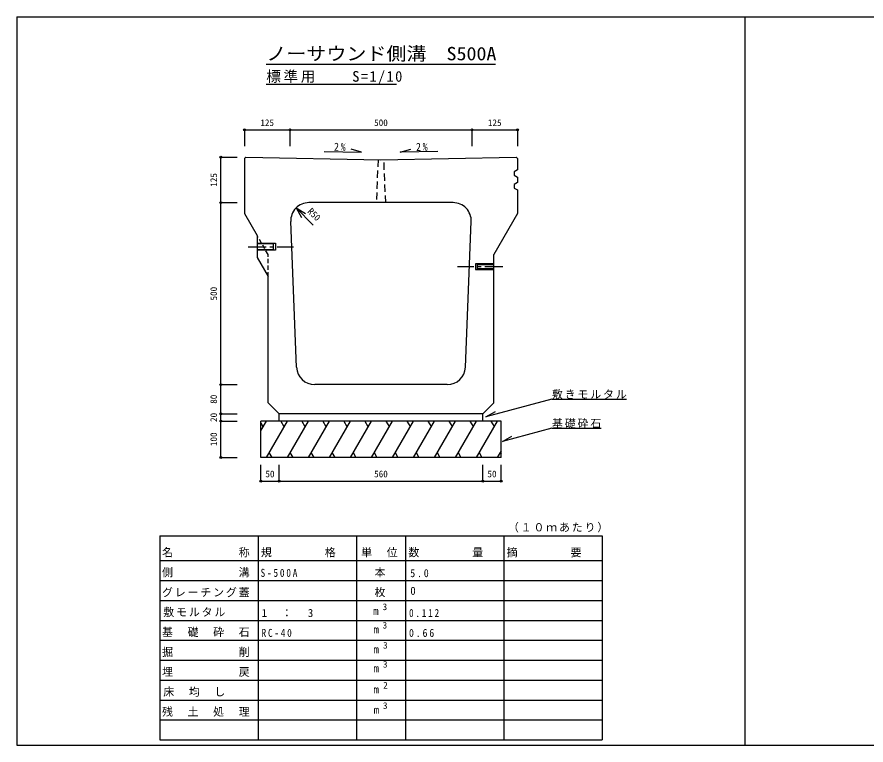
# Model space of a CAD drawing. Units: millimetres at full size, sheet at 1:10. Extents: x -3919 to 2081, y 780 to 2780.
# Drawn here: x -3919 to -1587, y 780 to 2780 of the extents above; entities that cross this region are included whole.
import ezdxf
from ezdxf.enums import TextEntityAlignment as Align

# ---------------------------------------------------------------- set-up
doc = ezdxf.new("R2010")
doc.units = ezdxf.units.MM
doc.header["$LTSCALE"] = 10
doc.header["$PDMODE"] = 32
doc.header["$PDSIZE"] = 5
for name, pattern in [('CHAIN1', [8, 5, -1, 1, -1]), ('DASHED1', [1.8, 1.2, -0.6]), ('DASHED2', [3, 2, -1])]:
    doc.linetypes.add(name, pattern=pattern)
doc.layers.add('0-0_通り芯', color=7, linetype='Continuous')
doc.styles.add('ＭＳ ゴシック', font='')
doc.styles.get('ＭＳ ゴシック').set_extended_font_data('MS Gothic')

msp = doc.modelspace()

# ---------------------------------------------------------------- linework, layer by layer
at = {"layer": '0-0_通り芯', "color": 2}
for p, q in [((-1919.37, 2779.53), (-1919.37, 779.53)), ((-1919.37, 779.53), (80.63, 779.53))]:
    msp.add_line(p, q, dxfattribs=at)
at = {"layer": '0-0_通り芯'}
for p, q in [((-3234.37, 2649.53), (-2604.37, 2649.53)), ((-3234.37, 2594.53), (-2876.87, 2594.53)), ((-2866.29, 2408.48), (-2837.45, 2416.75)), ((-2763.4, 2410.3), (-2866.29, 2408.48)), ((-3259.37, 2158.55), (-3209.37, 2158.55)), ((-3214.37, 2156.55), (-3259.37, 2156.55)), ((-3214.37, 2140.55), (-3214.37, 2156.55)), ((-3209.37, 2158.55), (-3209.37, 2138.55)), ((-3259.37, 2140.55), (-3214.37, 2140.55)), ((-3209.37, 2138.55), (-3259.37, 2138.55)), ((-2659.37, 2101.55), (-2659.37, 2085.55)), ((-2609.37, 2101.55), (-2659.37, 2101.55)), ((-2654.37, 2099.55), (-2609.37, 2099.55)), ((-2654.37, 2087.55), (-2654.37, 2099.55)), ((-2659.37, 2085.55), (-2609.37, 2085.55)), ((-2609.37, 2087.55), (-2654.37, 2087.55)), ((-2449.59, 1729.31), (-2244.59, 1729.31)), ((-3199.37, 1669.53), (-3199.37, 1689.53)), ((-2639.37, 1669.53), (-2639.37, 1689.53)), ((-3235.1, 1669.53), (-3249.37, 1644.82)), ((-3249.37, 1569.53), (-3249.37, 1669.53)), ((-3249.37, 1664.27), (-3243.75, 1654.55)), ((-3177.37, 1669.53), (-3235.1, 1569.53)), ((-3194.37, 1669.01), (-3186.02, 1654.55)), ((-3119.63, 1669.53), (-3177.37, 1569.53)), ((-3136.93, 1669.53), (-3128.28, 1654.55)), ((-3061.89, 1669.53), (-3119.63, 1569.53)), ((-3079.2, 1669.53), (-3070.55, 1654.55)), ((-3004.16, 1669.53), (-3061.89, 1569.53)), ((-3021.46, 1669.53), (-3012.81, 1654.55)), ((-2946.42, 1669.53), (-3004.16, 1569.53)), ((-2963.73, 1669.53), (-2955.08, 1654.55)), ((-2888.69, 1669.53), (-2946.42, 1569.53)), ((-2905.99, 1669.53), (-2897.34, 1654.55)), ((-2830.95, 1669.53), (-2888.69, 1569.53)), ((-2848.26, 1669.53), (-2839.61, 1654.55)), ((-2773.22, 1669.53), (-2830.95, 1569.53)), ((-2790.52, 1669.53), (-2781.87, 1654.55)), ((-2715.48, 1669.53), (-2773.22, 1569.53)), ((-2732.79, 1669.53), (-2724.14, 1654.55)), ((-2657.75, 1669.53), (-2715.48, 1569.53)), ((-2675.05, 1669.53), (-2666.4, 1654.55)), ((-2600.01, 1669.53), (-2657.75, 1569.53)), ((-2617.32, 1669.53), (-2608.67, 1654.55)), ((-2449.59, 1649.51), (-2585.48, 1613.1)), ((-2449.59, 1649.51), (-2314.59, 1649.51)), ((-2585.48, 1613.1), (-2559.5, 1628.1)), ((-2589.37, 1587.97), (-2600.01, 1569.53)), ((-2589.37, 1569.53), (-3249.37, 1569.53)), ((-3227.18, 1583.25), (-3219.26, 1569.53)), ((-3169.44, 1583.25), (-3161.52, 1569.53)), ((-3111.71, 1583.25), (-3103.79, 1569.53)), ((-3053.97, 1583.25), (-3046.05, 1569.53)), ((-2996.24, 1583.25), (-2988.32, 1569.53)), ((-2938.5, 1583.25), (-2930.58, 1569.53)), ((-2880.77, 1583.25), (-2872.85, 1569.53)), ((-2823.03, 1583.25), (-2815.11, 1569.53)), ((-2765.3, 1583.25), (-2757.38, 1569.53)), ((-2707.56, 1583.25), (-2699.64, 1569.53)), ((-2649.83, 1583.25), (-2641.91, 1569.53)), ((-2592.09, 1583.25), (-2589.37, 1578.53)), ((-3526.87, 1354.53), (-2311.87, 1354.53)), ((-3526.87, 1354.53), (-3526.87, 1231.41)), ((-3256.87, 1354.53), (-3256.87, 1231.41)), ((-2986.87, 1354.53), (-2986.87, 1231.41)), ((-2851.87, 1354.53), (-2851.87, 1231.41)), ((-2581.87, 1354.53), (-2581.87, 1231.41)), ((-2311.87, 1354.53), (-2311.87, 1231.41)), ((-3526.87, 1286.13), (-2311.87, 1286.13)), ((-3526.87, 1231.41), (-2311.87, 1231.41)), ((-3526.87, 1231.41), (-3526.87, 793.65)), ((-3256.87, 1231.41), (-3256.87, 793.65)), ((-2986.87, 1231.41), (-2986.87, 793.65)), ((-2851.87, 1231.41), (-2851.87, 793.65)), ((-2581.87, 1231.41), (-2581.87, 793.65)), ((-2311.87, 1231.41), (-2311.87, 793.65)), ((-3526.87, 1176.69), (-2311.87, 1176.69)), ((-3526.87, 1121.97), (-2311.87, 1121.97)), ((-3526.87, 1067.25), (-2311.87, 1067.25)), ((-3526.87, 1012.53), (-2311.87, 1012.53)), ((-3526.87, 957.81), (-2311.87, 957.81)), ((-3526.87, 903.09), (-2311.87, 903.09)), ((-3526.87, 848.37), (-2311.87, 848.37)), ((-3526.87, 793.65), (-2311.87, 793.65)), ((-3441.37, 793.65), (-2532.37, 793.65))]:
    msp.add_line(p, q, dxfattribs=at)
at = {"layer": '0-0_通り芯', "color": 4}
for p, q in [((-3294.37, 2469.53), (-3169.37, 2469.53)), ((-3294.37, 2469.53), (-3294.37, 2424.53)), ((-3169.37, 2469.53), (-3169.37, 2424.53)), ((-3169.37, 2469.53), (-2669.37, 2469.53)), ((-2669.37, 2469.53), (-2669.37, 2424.53)), ((-2669.37, 2469.53), (-2544.37, 2469.53)), ((-2544.37, 2469.53), (-2544.37, 2424.53)), ((-3359.37, 2269.53), (-3359.37, 2394.53)), ((-3359.37, 2394.53), (-3314.37, 2394.53)), ((-3359.37, 1769.53), (-3359.37, 2269.53)), ((-3359.37, 2269.53), (-3314.37, 2269.53)), ((-3105.68, 2207.88), (-3152.68, 2254.89)), ((-3152.68, 2254.89), (-3137.68, 2228.91)), ((-3152.68, 2254.89), (-3126.7, 2239.89)), ((-3359.37, 1689.53), (-3359.37, 1769.53)), ((-3359.37, 1769.53), (-3314.37, 1769.53)), ((-3359.37, 1669.53), (-3359.37, 1689.53)), ((-3359.37, 1689.53), (-3314.37, 1689.53)), ((-3359.37, 1569.53), (-3359.37, 1669.53)), ((-3359.37, 1669.53), (-3314.37, 1669.53)), ((-3359.37, 1569.53), (-3314.37, 1569.53)), ((-3249.37, 1504.53), (-3249.37, 1549.53)), ((-3199.37, 1504.53), (-3199.37, 1549.53)), ((-2639.37, 1504.53), (-2639.37, 1549.53)), ((-2589.37, 1504.53), (-2589.37, 1549.53)), ((-3249.37, 1504.53), (-3199.37, 1504.53)), ((-3199.37, 1504.53), (-2639.37, 1504.53)), ((-2639.37, 1504.53), (-2589.37, 1504.53))]:
    msp.add_line(p, q, dxfattribs=at)
at = {"layer": '0-0_通り芯', "color": 3}
for p, q in [((-3290.37, 2394.53), (-2919.37, 2387.53)), ((-2919.37, 2387.53), (-2548.37, 2394.53)), ((-2544.37, 2390.53), (-2548.37, 2394.53)), ((-2544.37, 2390.53), (-2548.37, 2394.53)), ((-2544.37, 2390.53), (-2544.37, 2359.53)), ((-2721.41, 2269.53), (-3117.33, 2269.53)), ((-3294.37, 2239.53), (-3259.37, 2178.91)), ((-2544.37, 2239.53), (-2609.37, 2126.95)), ((-3151.29, 1817.53), (-3167.29, 2217.53)), ((-2687.45, 1817.53), (-2671.45, 2217.53)), ((-3259.37, 2178.91), (-3259.37, 2118.91)), ((-3259.37, 2118.91), (-3229.37, 2066.95)), ((-3229.37, 1719.53), (-3229.37, 2066.95)), ((-2737.41, 1769.53), (-3101.33, 1769.53)), ((-3229.37, 1719.53), (-3199.37, 1689.53)), ((-2639.37, 1689.53), (-3199.37, 1689.53))]:
    msp.add_line(p, q, dxfattribs=at)
at = {"layer": '0-0_通り芯', "color": 3, "linetype": 'DASHED2'}
for p, q in [((-2927.37, 2387.68), (-2932.37, 2269.53)), ((-2906.37, 2269.53), (-2911.37, 2387.68))]:
    msp.add_line(p, q, dxfattribs=at)
at = {"layer": '0-0_通り芯', "linetype": 'CHAIN1'}
for p, q in [((-3284.37, 2148.55), (-3159.37, 2148.55)), ((-2584.37, 2093.55), (-2709.37, 2093.55))]:
    msp.add_line(p, q, dxfattribs=at)
at = {"layer": '0-0_通り芯', "color": 2}
for points in [[(-3919.37, 2779.53), (2080.63, 2779.53), (2080.63, 779.53)], [(-3919.37, 2779.53), (-3919.37, 779.53), (-1919.37, 779.53)]]:
    msp.add_lwpolyline(points, dxfattribs=at)
at = {"layer": '0-0_通り芯'}
for points in [[(-3075.34, 2410.3), (-2972.45, 2408.48), (-3001.28, 2416.75)], [(-2449.59, 1729.31), (-2631.1, 1680.68), (-2605.12, 1695.68)], [(-2589.37, 1569.53), (-2589.37, 1669.53), (-3249.37, 1669.53)]]:
    msp.add_lwpolyline(points, dxfattribs=at)
at = {"layer": '0-0_通り芯', "color": 3}
for points in [[(-3290.37, 2394.53), (-3294.37, 2390.53), (-3294.37, 2239.53)], [(-2544.37, 2359.53), (-2553.37, 2354.53), (-2553.37, 2344.53), (-2544.37, 2339.53), (-2544.37, 2324.53), (-2553.37, 2319.53), (-2553.37, 2309.53), (-2544.37, 2304.53), (-2544.37, 2239.53)], [(-2639.37, 1689.53), (-2609.37, 1719.53), (-2609.37, 2126.95)]]:
    msp.add_lwpolyline(points, dxfattribs=at)
at = {"layer": '0-0_通り芯', "color": 3, "linetype": 'DASHED1'}
msp.add_lwpolyline([(-3229.37, 2066.95), (-3229.37, 2126.95), (-3259.37, 2178.91)], dxfattribs=at)
at = {"layer": '0-0_通り芯', "color": 3}
for centre, start, end in [((-3117.33, 2219.53), 90, 182.29061), ((-2721.41, 2219.53), 357.70939, 90), ((-3101.33, 1819.53), 182.29061, 270), ((-2737.41, 1819.53), 270, 357.70939)]:
    msp.add_arc(centre, 50, start, end, dxfattribs=at)
at = {"layer": '0-0_通り芯', "color": 4}
for p in [(-3294.37, 2469.53), (-3169.37, 2469.53), (-2669.37, 2469.53), (-2544.37, 2469.53), (-3359.37, 2394.53), (-3359.37, 2269.53), (-3359.37, 1769.53), (-3359.37, 1689.53), (-3359.37, 1669.53), (-3359.37, 1569.53), (-3249.37, 1504.53), (-3199.37, 1504.53), (-2639.37, 1504.53), (-2589.37, 1504.53)]:
    msp.add_point(p, dxfattribs=at)

# ---------------------------------------------------------------- texts
at = {"layer": '0-0_通り芯', "color": 3, "style": 'ＭＳ ゴシック', "width": 1.1}
msp.add_text('ノーサウンド側溝\u3000S500A', height=36.66, dxfattribs=at).set_placement((-3234.37, 2649.53), align=Align.BOTTOM_LEFT)
at = {"layer": '0-0_通り芯', "color": 4, "style": 'ＭＳ ゴシック'}
for s, p in [('125', (-3250.62, 2474.53)), ('500', (-2938.12, 2474.53)), ('125', (-2625.62, 2474.53)), ('50', (-3236.87, 1509.53)), ('560', (-2938.12, 1509.53)), ('50', (-2626.87, 1509.53)), ('3', (-2914.85, 1144.59)), ('3', (-2914.85, 1093.98)), ('3', (-2913.68, 1038.92)), ('3', (-2913.95, 986.66)), ('2', (-2913.05, 929.13)), ('3', (-2913.95, 873.05))]:
    msp.add_text(s, height=18.33, dxfattribs=at).set_placement(p, align=Align.BOTTOM_LEFT)
for s, rotation, p in [('125', 90, (-3364.37, 2313.28)), ('R50', 315, (-3126.7, 2239.89)), ('500', 90, (-3364.37, 2000.78)), ('80', 90, (-3364.37, 1717.03)), ('20', 90, (-3364.37, 1667.03)), ('100', 90, (-3364.37, 1600.78))]:
    msp.add_text(s, height=18.33, rotation=rotation, dxfattribs=at).set_placement(p, align=Align.BOTTOM_LEFT)
at = {"layer": '0-0_通り芯', "style": 'ＭＳ ゴシック'}
for s, p in [('0', (-2838.87, 1185.63)), ('m', (-2940.95, 1130.23)), ('m', (-2940.05, 1079.61)), ('m', (-2940.05, 1024.89)), ('m', (-2940.05, 972.91)), ('m', (-2939.96, 914.77)), ('m', (-2939.78, 858.68))]:
    msp.add_text(s, height=21.99, dxfattribs=at).set_placement(p, align=Align.BOTTOM_LEFT)
at = {"layer": '0-0_通り芯', "attachment_point": 7, "style": 'ＭＳ ゴシック'}
for s, insert, char_height in [('\\T1.18;標準用\u3000\u3000S=1/10', (-3234.37, 2594.53), 29.33), ('\\T1.17;敷きモルタル', (-2449.59, 1729.31), 21.99), ('\\T1.17;基礎砕石', (-2449.59, 1649.51), 21.99), ('\\T1.17;（１０ｍあたり）', (-2570.62, 1363.47), 21.99), ('\\T1.17;名\u3000\u3000\u3000\u3000\u3000称', (-3520.87, 1295.07), 21.99), ('\\T1.17;規\u3000\u3000\u3000\u3000格', (-3249.12, 1295.07), 21.99), ('\\T1.17;単\u3000位', (-2973.87, 1295.07), 21.99), ('\\T1.17;数\u3000\u3000\u3000\u3000量', (-2844.12, 1295.07), 21.99), ('\\T1.17;摘\u3000\u3000\u3000\u3000要', (-2574.12, 1295.07), 21.99), ('\\T1.17;側\u3000\u3000\u3000\u3000\u3000溝', (-3520.87, 1240.35), 21.99), ('\\T1.39;\\W0.85;S-500A', (-3250.12, 1241.14), 21.99), ('\\T1.17;\u3000本', (-2972.12, 1240.35), 21.99), ('\\T1.38;\\W0.9;5.0', (-2838.87, 1240.35), 21.99), ('\\T1.17;\u3000枚', (-2972.12, 1185.63), 21.99), ('\\T1.17;グレーチング蓋', (-3520.87, 1185.63), 21.99), ('\\T1.17;敷モルタル', (-3517.37, 1130.91), 21.99), ('\\T1.21;1\u3000：\u30003', (-3247.37, 1130.91), 21.99), ('\\T1.38;\\W0.85;0.112', (-2842.37, 1130.91), 21.99), ('\\T1.17;基\u3000礎\u3000砕\u3000石', (-3520.87, 1076.19), 21.99), ('\\T1.38;\\W0.85;RC-40', (-3247.37, 1076.19), 21.99), ('\\T1.38;\\W0.9;0.66', (-2842.37, 1076.19), 21.99), ('\\T1.17;掘\u3000\u3000\u3000\u3000\u3000削', (-3520.87, 1021.47), 21.99), ('\\T1.17;埋\u3000\u3000\u3000\u3000\u3000戻', (-3520.87, 966.75), 21.99), ('\\T1.17;床\u3000均\u3000し', (-3517.37, 912.03), 21.99), ('\\T1.17;残\u3000土\u3000処\u3000理', (-3520.87, 857.31), 21.99)]:
    msp.add_mtext(s, dxfattribs=dict(at, insert=insert, char_height=char_height))
at = {"layer": '0-0_通り芯', "char_height": 21.99, "attachment_point": 7, "style": 'ＭＳ ゴシック'}
for insert, rotation in [((-3048.41, 2411.85), 358.986), ((-2822.82, 2411.27), 1.014)]:
    msp.add_mtext('\\T1.36;\\W0.9;2%', dxfattribs=dict(at, insert=insert, rotation=rotation))

doc.saveas('drawing.dxf')
